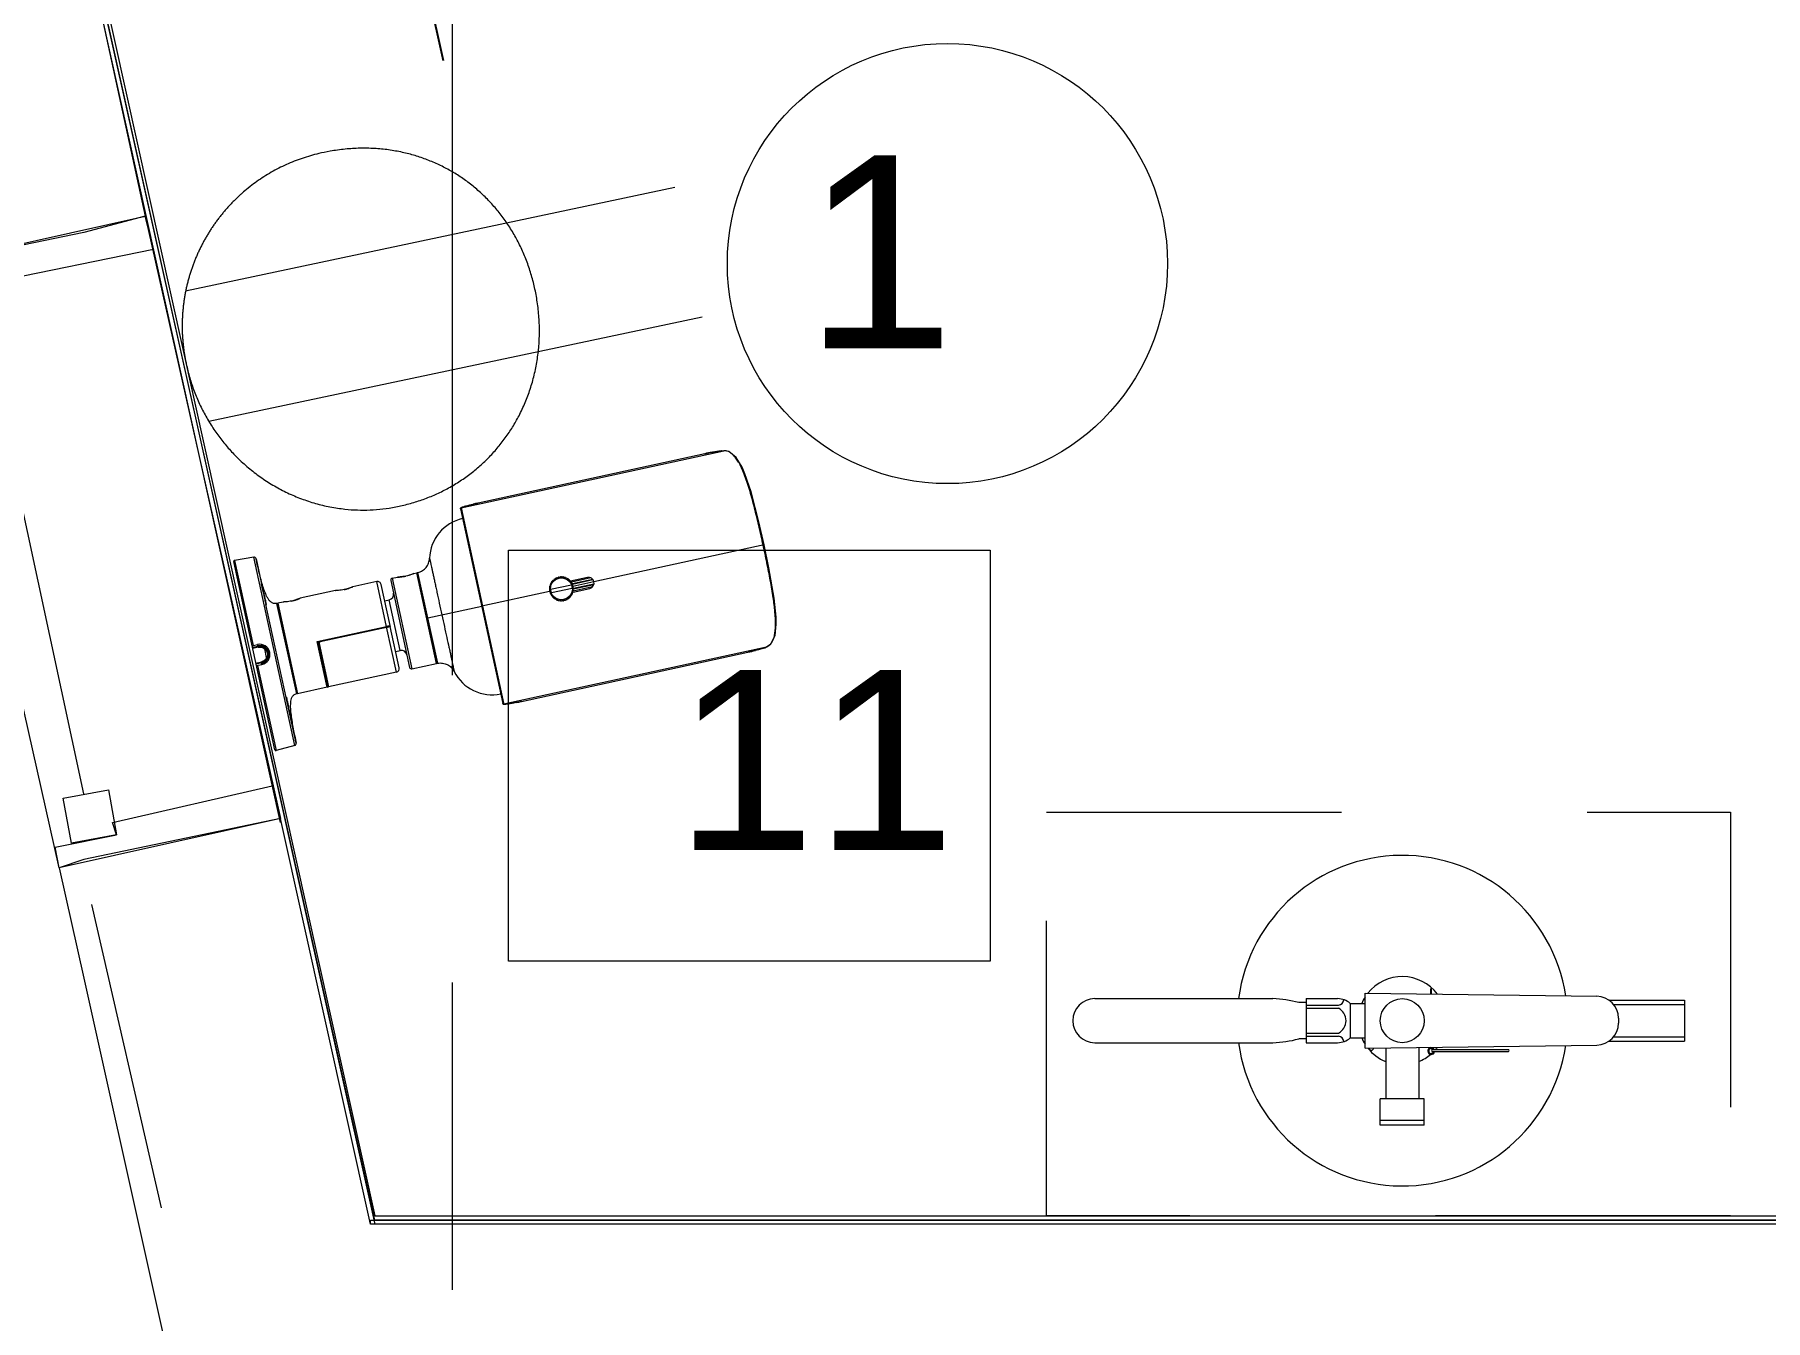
# Model space of a CAD drawing. Header units: inches. Extents: x 0.9 to 36.3, y 0.7 to 23.3.
# Drawn here: x 15.818 to 16.522, y 8.654 to 9.177 of the extents above; entities that cross this region are included whole.
import ezdxf

# ---------------------------------------------------------------- set-up
doc = ezdxf.new("R2010")
doc.units = ezdxf.units.IN
doc.linetypes.add('ACAD_ISO02W100', pattern=[15, 12, -3])
doc.layers.get('0').update_dxf_attribs({"color": 1})
doc.layers.add('Baseboard heater', color=7, linetype='Continuous', true_color=0x581317)
for name, color, linetype, lineweight in [('CCTV', 38, 'Continuous', 0), ('Fire Extinguisher', 12, 'Continuous', 15), ('Numbering CCTV', 38, 'Continuous', 0), ('Numbering receptecles', 170, 'Continuous', 15), ('Receptacles', 170, 'Continuous', 15)]:
    doc.layers.add(name, color=color, linetype=linetype, lineweight=lineweight)
doc.layers.add('PDF_Geometry', color=7, linetype='Continuous', lineweight=9, true_color=0x777777)
doc.styles.get("Standard").update_dxf_attribs({"font": 'arial.ttf'})

# ---------------------------------------------------------------- blocks, each defined once
blk = doc.blocks.new('Fire Extinguisher_top_dwgmodels.com')
at = {"color": 0}
for p, q in [((-111.65, 8), (-46.96, 8)), ((-34.94, 6.6), (-37.6, 6.6)), ((-34.87, 8), (-34.87, -8)), ((-34.87, 8), (-23.48, 8)), ((-13.51, -10), (-13.51, 10)), ((-13.51, 10), (70.6, 8.86)), ((10.31, 9.68), (10.31, 11.5)), ((10.66, 9.67), (10.66, 11.5)), ((74.98, 7.47), (102.49, 7.47)), ((102.49, 7.47), (102.49, -7.47)), ((-34.87, 4.55), (-23.19, 4.55)), ((-34.75, 5.68), (-23.19, 5.68)), ((-18.87, 6.28), (-18.87, -6.28)), ((-18.87, 6.28), (-13.51, 6.28)), ((76.72, 5.87), (102.49, 5.87)), ((78.49, 0.86), (78.49, -0.86)), ((-34.87, -4.55), (-23.19, -4.55)), ((-34.75, -5.68), (-23.19, -5.68)), ((-18.87, -6.28), (-13.51, -6.28)), ((76.72, -5.87), (102.49, -5.87)), ((-111.65, -8), (-46.96, -8)), ((-34.94, -6.6), (-37.6, -6.6)), ((-34.87, -8), (-23.48, -8)), ((-13.51, -10), (70.6, -8.86)), ((-6, -9.9), (-6, -28.4)), ((6, -9.73), (6, -28.4)), ((10.31, -9.69), (10.31, -9.68)), ((10.66, -9.93), (10.66, -9.67)), ((10.78, -10.15), (10.98, -9.86)), ((10.91, -10.42), (38.51, -10.42)), ((10.91, -11.22), (38.51, -11.22)), ((74.98, -7.47), (102.49, -7.47)), ((-8, -38), (-8, -28.4)), ((8, -28.4), (-8, -28.4)), ((8, -38), (8, -28.4)), ((-8, -36.1), (8, -36.1)), ((8, -38), (-8, -38))]:
    blk.add_line(p, q, dxfattribs=at)
blk.add_circle((0, 0), 8, dxfattribs=at)
for centre, radius, start, end in [((0, 0), 60, 8.63634, 172.33774), ((0, 0), 16, 37.06115, 141.38095), ((-111.65, 0), 8, 90, 270), ((-48.91, -37.02), 45.07, 75.45516, 87.51639), ((-23.63, 0.55), 7.45, 50.21268, 88.81165), ((-23.25, 7.65), 1.98, 271.9881, 358.95264), ((0, 0), 16, 147.62977, 156.90324), ((10.49, 11.46), 0.177, 14.08515, 165.91485), ((70.49, 0.86), 8, 0, 89.22105), ((-25.55, 0), 5.13, 297.45336, 62.54664), ((-23.63, -0.55), 7.45, 271.18835, 309.78732), ((-23.25, -7.65), 1.98, 1.04736, 88.0119), ((0, 0), 16, 203.09676, 212.37023), ((70.49, -0.86), 8, 270.77895, 0), ((0, 0), 60, 187.66226, 351.36366), ((-48.91, 37.02), 45.07, 272.48361, 284.54484), ((0, 0), 16, 218.61905, 247.97569), ((-11.23, -9.92), 0.819, 184.1848, 357.37311), ((0, 0), 16, 292.02431, 310.05582), ((10.49, -11.01), 1.25, 101.81013, 350.17322), ((10.49, -11.01), 0.907, 90, 346.38439), ((10.21, -9.68), 0.107, 282.29411, 2.93082), ((10.44, -9.88), 0.229, 277.22721, 346.97369), ((11.11, -10.82), 0.447, 116.56505, 243.43495), ((0, 0), 16, 312.00128, 315.45352), ((10.49, -11.01), 0.907, 40.29761, 70.77738), ((10.49, -11.01), 1.25, 27.96289, 66.6982), ((0, 0), 16, 319.34614, 322.93885), ((38.31, -10.82), 0.447, 296.56505, 63.43495)]:
    blk.add_arc(centre, radius, start, end, dxfattribs=at)

msp = doc.modelspace()

# ---------------------------------------------------------------- linework, layer by layer
at = {"layer": 'Baseboard heater', "linetype": 'ByBlock', "ltscale": 0.3}
msp.add_line((15.96667, 9.24379), (15.98384, 9.16637), dxfattribs=at)
at = {"layer": 'CCTV', "linetype": 'ByBlock'}
for p, q in [((15.99123, 8.98434), (16.09798, 9.00758)), ((16.0903, 9.00638), (15.99813, 8.98631)), ((16.0903, 9.00638), (16.0903, 9.00638)), ((16.0903, 9.00638), (16.0903, 9.00638)), ((16.0933, 9.00699), (16.09343, 9.00702)), ((16.09723, 9.00759), (16.09715, 9.00758)), ((16.09715, 9.00758), (16.09798, 9.00758)), ((16.09723, 9.00759), (16.09806, 9.00759)), ((16.09798, 9.00758), (16.09806, 9.00759)), ((15.99092, 8.98397), (16.00818, 8.90471)), ((15.99121, 8.98442), (16.00862, 8.90442)), ((15.99802, 8.98629), (15.99812, 8.98631)), ((15.99813, 8.98631), (15.99812, 8.98631)), ((15.99813, 8.98631), (15.99813, 8.98631)), ((16.11439, 8.96934), (16.04523, 8.95429)), ((15.91541, 8.88591), (15.89874, 8.96251)), ((15.90689, 8.96424), (15.89904, 8.96296)), ((15.89904, 8.96296), (15.90658, 8.92835)), ((15.92355, 8.88773), (15.90689, 8.96424)), ((15.90775, 8.96366), (15.9118, 8.94506)), ((15.96312, 8.95571), (15.9653, 8.95618)), ((15.96312, 8.95571), (15.97114, 8.91886)), ((15.9653, 8.95618), (15.96534, 8.95619)), ((15.96535, 8.95618), (15.9653, 8.95618)), ((15.96531, 8.95618), (15.9653, 8.95618)), ((15.96561, 8.9562), (15.96534, 8.95619)), ((15.96534, 8.95619), (15.96534, 8.95619)), ((15.96754, 8.95638), (15.96752, 8.95638)), ((15.96989, 8.9569), (15.96871, 8.9566)), ((15.96871, 8.9566), (15.96871, 8.9566)), ((15.97098, 8.95725), (15.96987, 8.95689)), ((15.97097, 8.95725), (15.97097, 8.95725)), ((15.9717, 8.95752), (15.97098, 8.95725)), ((15.97195, 8.95762), (15.9717, 8.95752)), ((15.9717, 8.95752), (15.9717, 8.95752)), ((15.97199, 8.95764), (15.97194, 8.95762)), ((15.97199, 8.95764), (15.97195, 8.95762)), ((15.97195, 8.95762), (15.97195, 8.95762)), ((15.97199, 8.95764), (15.97198, 8.95763)), ((15.97199, 8.95764), (15.97321, 8.9579)), ((15.98123, 8.92106), (15.97321, 8.9579)), ((15.97348, 8.95773), (15.98141, 8.92133)), ((15.9814, 8.92135), (15.97348, 8.95773)), ((15.98167, 8.92115), (15.97364, 8.958)), ((16.04254, 8.95602), (16.03573, 8.95453)), ((16.04393, 8.95582), (16.03602, 8.9541)), ((15.91011, 8.9528), (15.91, 8.95331)), ((15.91028, 8.95202), (15.91011, 8.9528)), ((15.91053, 8.95089), (15.91028, 8.95202)), ((15.91075, 8.9499), (15.91053, 8.95089)), ((15.91088, 8.94933), (15.91075, 8.9499)), ((15.91088, 8.94933), (15.91101, 8.94872)), ((15.9401, 8.95069), (15.92571, 8.94756)), ((15.9401, 8.95069), (15.94017, 8.9507)), ((15.94017, 8.9507), (15.94017, 8.9507)), ((15.94126, 8.95076), (15.94125, 8.95076)), ((15.94244, 8.95089), (15.94243, 8.95089)), ((15.94487, 8.95142), (15.94366, 8.95111)), ((15.94367, 8.95111), (15.94366, 8.95111)), ((15.946, 8.95179), (15.94486, 8.95142)), ((15.946, 8.95179), (15.94599, 8.95179)), ((15.94675, 8.95208), (15.946, 8.95179)), ((15.94701, 8.95219), (15.94675, 8.95208)), ((15.94698, 8.95217), (15.94701, 8.95219)), ((15.94708, 8.95221), (15.94701, 8.95219)), ((15.94701, 8.95219), (15.94701, 8.95219)), ((15.94705, 8.9522), (15.94706, 8.95221)), ((15.95685, 8.95434), (15.94708, 8.95221)), ((15.96086, 8.93592), (15.95685, 8.95434)), ((15.96229, 8.93646), (15.95865, 8.95319)), ((15.96254, 8.95481), (15.97024, 8.91944)), ((16.02718, 8.95036), (15.99955, 8.94434)), ((16.02756, 8.95121), (16.03606, 8.95306)), ((16.02788, 8.94974), (16.02756, 8.95121)), ((16.03638, 8.95159), (16.02788, 8.94974)), ((16.03606, 8.95306), (16.03638, 8.95159)), ((16.04474, 8.95524), (16.03643, 8.95343)), ((16.03645, 8.95336), (16.04478, 8.95517)), ((16.04523, 8.95429), (16.03658, 8.9524)), ((16.0367, 8.95011), (16.0435, 8.9516)), ((16.03677, 8.95063), (16.04468, 8.95235)), ((16.04519, 8.95329), (16.03686, 8.95148)), ((16.03687, 8.95141), (16.04518, 8.95322)), ((15.92409, 8.88861), (15.9118, 8.94506)), ((15.91613, 8.94548), (15.92415, 8.90863)), ((15.91677, 8.9439), (15.91638, 8.94532)), ((15.92431, 8.90888), (15.91638, 8.94532)), ((15.92438, 8.90892), (15.91646, 8.94532)), ((15.91873, 8.94604), (15.91663, 8.94559)), ((15.91663, 8.94559), (15.92465, 8.90874)), ((15.91873, 8.94604), (15.91881, 8.94605)), ((15.91881, 8.94605), (15.91881, 8.94605)), ((15.91989, 8.94611), (15.91989, 8.94611)), ((15.92107, 8.94624), (15.92107, 8.94624)), ((15.9235, 8.94677), (15.92229, 8.94646)), ((15.9223, 8.94646), (15.92229, 8.94646)), ((15.92463, 8.94714), (15.92349, 8.94677)), ((15.92463, 8.94714), (15.92462, 8.94714)), ((15.92538, 8.94743), (15.92463, 8.94714)), ((15.92564, 8.94754), (15.92538, 8.94743)), ((15.92562, 8.94752), (15.92564, 8.94753)), ((15.92571, 8.94756), (15.92564, 8.94754)), ((15.92564, 8.94754), (15.92564, 8.94754)), ((15.92568, 8.94755), (15.92569, 8.94755)), ((15.96009, 8.94656), (15.96193, 8.94696)), ((15.96642, 8.92633), (15.96193, 8.94696)), ((15.97766, 8.93958), (15.99955, 8.94434)), ((15.93259, 8.93), (15.96081, 8.93614)), ((15.93286, 8.92983), (15.96212, 8.93619)), ((15.93375, 8.93002), (15.96212, 8.93619)), ((15.95892, 8.93526), (15.9338, 8.92979)), ((15.96091, 8.9357), (15.95892, 8.93526)), ((15.96487, 8.9175), (15.96086, 8.93592)), ((15.96603, 8.91929), (15.96238, 8.93602)), ((15.90619, 8.92826), (15.9084, 8.92874)), ((15.90856, 8.92801), (15.90635, 8.92753)), ((15.90865, 8.92767), (15.90642, 8.92719)), ((15.93665, 8.91136), (15.93259, 8.93)), ((15.93682, 8.91163), (15.93286, 8.92983)), ((15.93297, 8.92985), (15.93648, 8.91375)), ((15.93317, 8.92912), (15.93697, 8.91166)), ((15.93339, 8.92916), (15.93724, 8.91148)), ((15.93375, 8.93002), (15.9338, 8.92979)), ((16.11537, 8.92774), (16.00861, 8.9045)), ((16.1146, 8.9274), (16.11468, 8.92743)), ((16.11537, 8.92774), (16.11461, 8.9274)), ((16.11468, 8.92743), (16.11544, 8.92777)), ((16.11544, 8.92777), (16.11537, 8.92774)), ((15.90772, 8.92123), (15.90995, 8.92172)), ((15.90779, 8.92089), (15.91001, 8.92138)), ((15.90795, 8.92016), (15.91017, 8.92064)), ((15.90834, 8.92024), (15.91588, 8.88563)), ((15.91206, 8.92345), (15.9113, 8.92697)), ((15.96458, 8.92593), (15.96642, 8.92633)), ((15.96642, 8.92633), (15.96642, 8.92633)), ((15.97114, 8.91886), (15.98123, 8.92106)), ((16.0157, 8.90558), (16.10787, 8.92565)), ((16.10787, 8.92565), (16.10787, 8.92565)), ((16.10787, 8.92565), (16.10787, 8.92565)), ((16.11099, 8.92636), (16.11086, 8.92633)), ((15.93651, 8.91379), (15.93648, 8.91375)), ((15.96487, 8.9175), (15.93724, 8.91148)), ((15.92408, 8.91033), (15.92431, 8.90888)), ((15.93665, 8.91136), (15.92465, 8.90874)), ((15.9204, 8.90572), (15.92041, 8.90568)), ((15.92077, 8.90391), (15.92077, 8.90389)), ((15.92119, 8.90193), (15.9212, 8.90188)), ((15.92155, 8.90027), (15.92132, 8.90132)), ((15.92171, 8.89953), (15.92155, 8.90027)), ((15.92157, 8.90016), (15.92158, 8.90014)), ((15.92182, 8.89903), (15.92171, 8.89953)), ((15.92189, 8.89872), (15.92182, 8.89903)), ((15.92183, 8.89897), (15.92183, 8.89896)), ((16.0157, 8.90558), (16.01558, 8.90556)), ((16.0157, 8.90558), (16.0157, 8.90558)), ((16.0157, 8.90558), (16.0157, 8.90558)), ((15.92355, 8.88773), (15.91588, 8.88563))]:
    msp.add_line(p, q, dxfattribs=at)
for points in [[(16.11439, 8.96934), (16.1123, 8.97863), (16.10913, 8.99082), (16.10662, 8.99824), (16.10548, 9.00086), (16.10311, 9.0048), (16.10013, 9.00721), (16.09806, 9.00759)], [(16.11544, 8.92777), (16.11715, 8.92897), (16.11887, 8.9324), (16.11939, 8.93697), (16.11934, 8.93982), (16.11854, 8.94762), (16.11635, 8.96001), (16.11439, 8.96934)], [(15.96871, 8.9566), (15.96753, 8.95638), (15.96639, 8.95625), (15.96561, 8.9562)], [(15.91, 8.95331), (15.90994, 8.9536), (15.90993, 8.95366), (15.90992, 8.9537), (15.90992, 8.95372)], [(15.91191, 8.94509), (15.9119, 8.9451), (15.91188, 8.94516), (15.91185, 8.94526), (15.91181, 8.9454), (15.91175, 8.9456), (15.91169, 8.94584), (15.91161, 8.94614), (15.91152, 8.94651), (15.91142, 8.94695), (15.9113, 8.94747), (15.91116, 8.94808), (15.91101, 8.94872)], [(15.94366, 8.95111), (15.94245, 8.95089), (15.94127, 8.95076), (15.94046, 8.95071), (15.94017, 8.9507)], [(15.92229, 8.94646), (15.92108, 8.94624), (15.9199, 8.94611), (15.91909, 8.94606), (15.91881, 8.94605)], [(15.92132, 8.90132), (15.92113, 8.90222), (15.92102, 8.90273), (15.9209, 8.90328), (15.92078, 8.90388), (15.92064, 8.90453), (15.92052, 8.90512), (15.92042, 8.90562), (15.92034, 8.90603), (15.92028, 8.90637), (15.92023, 8.90665), (15.92019, 8.90686), (15.92017, 8.90703), (15.92015, 8.90715), (15.92015, 8.90722)]]:
    msp.add_lwpolyline(points, dxfattribs=at)
msp.add_circle((16.03197, 8.9514), 0.00445, dxfattribs=at)
for centre, radius, start, end in [((16.11759, 8.8811), 0.12821, 100.92009, 102.28909), ((16.09725, 9.00494), 0.00264, 90.40043, 91.40008), ((16.09802, 9.00212), 0.00546, 89.5951, 90.35675), ((16.09802, 9.0023), 0.00528, 85.15301, 89.61242), ((15.99129, 8.98405), 0.000376, 142.41278, 192.2766), ((15.99131, 8.98397), 0.000377, 102.24215, 192.24213), ((16.00235, 8.95137), 0.03497, 105.81776, 106.05339), ((16.02573, 8.85941), 0.12987, 102.3193, 103.17421), ((15.99543, 8.96324), 0.01711, 102.28141, 178.06519), ((15.8991, 8.96259), 0.000377, 99.28141, 192.28141), ((15.90701, 8.9635), 0.000754, 12.54257, 99.27242), ((15.96328, 8.95497), 0.000754, 102.28141, 192.28141), ((15.96467, 8.97597), 0.0198, 271.83527, 272.57772), ((15.96473, 8.97511), 0.01894, 272.52183, 278.47362), ((15.96482, 8.97449), 0.01831, 278.56471, 282.27493), ((15.96396, 8.9768), 0.02078, 292.01788, 292.71086), ((15.97326, 8.95768), 0.000226, 12.28141, 102.28141), ((15.9737, 8.95778), 0.000226, 104.44429, 192.26977), ((16.02912, 8.95501), 0.000302, 58.57457, 197.98824), ((16.03197, 8.9514), 0.00471, 123.7228, 124.84002), ((16.02965, 8.95537), 0.000302, 50.57457, 189.98824), ((16.03197, 8.9514), 0.00471, 115.7228, 116.84002), ((16.03023, 8.95566), 0.000302, 42.57457, 181.98824), ((16.03197, 8.9514), 0.00471, 107.7228, 108.84002), ((16.03083, 8.95586), 0.000302, 34.57457, 173.98824), ((16.03197, 8.9514), 0.00471, 99.7228, 100.84002), ((16.03147, 8.95597), 0.000302, 26.57457, 165.98824), ((16.03197, 8.9514), 0.00471, 91.7228, 92.84002), ((16.03211, 8.956), 0.000302, 18.57457, 157.98824), ((16.03197, 8.9514), 0.00471, 83.7228, 84.84002), ((16.03275, 8.95593), 0.000302, 10.57457, 149.98824), ((16.03197, 8.9514), 0.00471, 75.7228, 76.84002), ((16.03337, 8.95578), 0.000302, 2.57457, 141.98824), ((16.03197, 8.9514), 0.00471, 67.7228, 68.84002), ((16.03397, 8.95554), 0.000302, 354.57457, 133.98824), ((16.03197, 8.9514), 0.00471, 59.7228, 60.84002), ((16.03452, 8.95523), 0.000302, 346.57457, 125.98824), ((16.04302, 8.95381), 0.00226, 282.28141, 102.28141), ((15.90955, 8.95367), 0.000373, 9.44577, 12.64233), ((15.95717, 8.95287), 0.00151, 12.2765, 102.28168), ((15.96145, 8.94917), 0.00226, 282.28141, 12.27984), ((16.02738, 8.9517), 0.000302, 106.57457, 245.98824), ((16.02738, 8.95106), 0.000302, 114.57457, 253.98824), ((16.02747, 8.95233), 0.000302, 98.57457, 237.98824), ((16.02747, 8.95042), 0.000302, 122.57457, 261.98824), ((16.03197, 8.9514), 0.00471, 179.7228, 180.84002), ((16.03197, 8.9514), 0.00471, 171.7228, 172.84002), ((16.03197, 8.9514), 0.00471, 187.7228, 188.84002), ((16.02764, 8.95295), 0.000302, 90.57457, 229.98824), ((16.02765, 8.94981), 0.000302, 130.57457, 269.98824), ((16.03197, 8.9514), 0.00471, 163.7228, 164.84002), ((16.03197, 8.9514), 0.00471, 195.7228, 196.84002), ((16.0279, 8.95354), 0.000302, 82.57457, 221.98824), ((16.02792, 8.94922), 0.000302, 138.57457, 277.98824), ((16.03197, 8.9514), 0.00471, 155.7228, 156.84002), ((16.03197, 8.9514), 0.00471, 203.7228, 204.84002), ((16.02823, 8.95409), 0.000302, 74.57457, 213.98824), ((16.03197, 8.9514), 0.00471, 147.7228, 148.84002), ((16.03197, 8.9514), 0.00471, 211.7228, 212.84002), ((16.02826, 8.94868), 0.000302, 146.57457, 285.98824), ((16.03197, 8.9514), 0.00471, 139.7228, 140.84002), ((16.02865, 8.95458), 0.000302, 66.57457, 205.98824), ((16.03197, 8.9514), 0.00471, 219.7228, 220.84002), ((16.02868, 8.94819), 0.000302, 154.57457, 293.98824), ((16.03197, 8.9514), 0.00471, 131.7228, 132.84002), ((16.03197, 8.9514), 0.00471, 51.7228, 52.84002), ((16.03503, 8.95483), 0.000302, 338.57457, 117.98824), ((16.03197, 8.9514), 0.00471, 43.7228, 44.84002), ((16.03548, 8.95437), 0.000302, 330.57457, 109.98824), ((16.03551, 8.94846), 0.000302, 250.57457, 29.98824), ((16.03197, 8.9514), 0.00471, 35.7228, 36.84002), ((16.03197, 8.9514), 0.00471, 323.7228, 324.84002), ((16.03586, 8.95386), 0.000302, 322.57457, 101.98824), ((16.03588, 8.94898), 0.000302, 258.57457, 37.98824), ((16.03197, 8.9514), 0.00471, 27.7228, 28.84002), ((16.03197, 8.9514), 0.00471, 331.7228, 332.84002), ((16.03616, 8.95329), 0.000302, 314.57457, 93.98824), ((16.03618, 8.94955), 0.000302, 266.57457, 45.98824), ((16.03197, 8.9514), 0.00471, 19.7228, 20.84002), ((16.03197, 8.9514), 0.00471, 339.7228, 340.84002), ((16.03639, 8.95269), 0.000302, 306.57457, 85.98824), ((16.0364, 8.95015), 0.000302, 274.57457, 53.98824), ((16.03197, 8.9514), 0.00471, 11.7228, 12.84002), ((16.03652, 8.95206), 0.000302, 298.57457, 77.98824), ((16.03197, 8.9514), 0.00471, 347.7228, 348.84002), ((16.03653, 8.95078), 0.000302, 282.57457, 61.98824), ((16.03197, 8.9514), 0.00471, 3.7228, 4.84002), ((16.03657, 8.95142), 0.000302, 290.57457, 69.98824), ((16.03197, 8.9514), 0.00471, 355.7228, 356.84002), ((15.91159, 8.94489), 0.000377, 13.74048, 55.24944), ((15.91616, 8.94526), 0.000226, 15.61559, 98.86586), ((15.91668, 8.94536), 0.000226, 102.28139, 192.28139), ((15.9188, 8.94299), 0.00306, 90.67356, 90.89589), ((16.03197, 8.9514), 0.00471, 227.7228, 228.84002), ((16.02916, 8.94776), 0.000302, 162.57457, 301.98824), ((16.03197, 8.9514), 0.00471, 235.7228, 236.84002), ((16.02969, 8.94741), 0.000302, 170.57457, 309.98824), ((16.03197, 8.9514), 0.00471, 243.7228, 244.84002), ((16.03027, 8.94713), 0.000302, 178.57457, 317.98824), ((16.03197, 8.9514), 0.00471, 251.7228, 252.84002), ((16.03088, 8.94693), 0.000302, 186.57457, 325.98824), ((16.03197, 8.9514), 0.00471, 259.7228, 260.84002), ((16.03151, 8.94682), 0.000302, 194.57457, 333.98824), ((16.03197, 8.9514), 0.00471, 267.7228, 268.84002), ((16.03215, 8.9468), 0.000302, 202.57457, 341.98824), ((16.03197, 8.9514), 0.00471, 275.7228, 276.84002), ((16.03279, 8.94687), 0.000302, 210.57457, 349.98824), ((16.03197, 8.9514), 0.00471, 283.7228, 284.84002), ((16.03341, 8.94703), 0.000302, 218.57457, 357.98824), ((16.03197, 8.9514), 0.00471, 291.7228, 292.84002), ((16.03401, 8.94728), 0.000302, 226.57457, 5.98824), ((16.03197, 8.9514), 0.00471, 299.7228, 300.84002), ((16.03456, 8.9476), 0.000302, 234.57457, 13.98824), ((16.03197, 8.9514), 0.00471, 307.7228, 308.84002), ((16.03506, 8.948), 0.000302, 242.57457, 21.98824), ((16.03197, 8.9514), 0.00471, 315.7228, 316.84002), ((15.96207, 8.93641), 0.000226, 282.28163, 12.28151), ((15.96216, 8.93597), 0.000226, 12.28141, 102.28175), ((15.90928, 8.92469), 0.00415, 282.28141, 102.28141), ((15.90927, 8.92466), 0.00376, 100.78531, 102.26999), ((15.90928, 8.92469), 0.00339, 282.28141, 102.2814), ((15.93391, 8.92928), 0.000754, 102.28126, 192.28141), ((16.1136, 8.92983), 0.00264, 293.17428, 294.16277), ((16.11311, 8.93276), 0.0055, 294.19945, 294.97745), ((16.11316, 8.93265), 0.00538, 294.97433, 296.67697), ((15.90926, 8.92471), 0.00376, 282.28929, 283.77189), ((15.96691, 8.92412), 0.00226, 12.28303, 102.28144), ((15.98118, 8.92128), 0.000226, 282.28141, 12.28141), ((15.98163, 8.92137), 0.000226, 192.29526, 280.11075), ((16.08202, 9.04484), 0.12197, 282.23761, 283.6777), ((15.93679, 8.91354), 0.000377, 147.28143, 192.28141), ((15.96455, 8.91897), 0.00151, 282.28133, 12.27703), ((15.97098, 8.9196), 0.000754, 192.28141, 282.28141), ((16.00366, 8.92544), 0.01711, 206.49763, 282.28141), ((15.91978, 8.90728), 0.000377, 329.31337, 10.82234), ((15.92979, 8.9084), 0.00971, 188.45639, 188.71634), ((15.92409, 8.90885), 0.000226, 285.69699, 8.94697), ((15.9246, 8.90897), 0.000226, 192.28139, 282.28139), ((15.9366, 8.91158), 0.000226, 282.234, 12.29827), ((15.93719, 8.91171), 0.000226, 192.29878, 282.23359), ((16.27598, 8.97835), 0.36292, 191.83879, 192.1551), ((16.70462, 9.0703), 0.80132, 192.13251, 192.25846), ((16.37781, 8.99917), 0.46685, 192.24708, 192.39357), ((16.00853, 8.90487), 0.000377, 192.32064, 282.32067), ((16.00854, 8.90479), 0.000376, 192.28614, 240.32901), ((16.0087, 8.90526), 0.00089, 262.23748, 263.55911), ((15.98749, 9.03517), 0.13262, 281.41535, 282.23185), ((15.92157, 8.89844), 0.000373, 11.92048, 15.11442), ((15.91578, 8.88599), 0.000377, 192.28141, 285.28141), ((15.92335, 8.88845), 0.000754, 285.2904, 12.02032)]:
    msp.add_arc(centre, radius, start, end, dxfattribs=at)
for points, knots in [([(16.0903, 9.00638), (16.09105, 9.00654), (16.09247, 9.00684), (16.09443, 9.00721), (16.09583, 9.00744), (16.0967, 9.00755), (16.09704, 9.00758), (16.09718, 9.00758)], [0, 0, 0, 0, 0.329676, 0.624769, 0.854843, 0.938729, 1, 1, 1, 1]), ([(16.09343, 9.00702), (16.09364, 9.00706), (16.09441, 9.0072), (16.09518, 9.00734), (16.09574, 9.00742)], [0, 0, 0, 0, 0.279998, 1, 1, 1, 1]), ([(16.09574, 9.00742), (16.09582, 9.00743), (16.0961, 9.00747), (16.09638, 9.00751), (16.09658, 9.00753)], [0, 0, 0, 0, 0.280719, 1, 1, 1, 1]), ([(16.09658, 9.00753), (16.09664, 9.00754), (16.09683, 9.00756), (16.09702, 9.00758), (16.09715, 9.00758)], [0, 0, 0, 0, 0.305351, 1, 1, 1, 1]), ([(16.11402, 8.96926), (16.11351, 8.97162), (16.11247, 8.97631), (16.11108, 8.98215), (16.10989, 8.98676), (16.10896, 8.99015), (16.10797, 8.99342), (16.10693, 8.9965), (16.10585, 8.9993), (16.10489, 9.0014), (16.1041, 9.00286), (16.10339, 9.00403), (16.10266, 9.00504), (16.1019, 9.00585), (16.10124, 9.00646), (16.10042, 9.00702), (16.09943, 9.00742), (16.09878, 9.00754), (16.09847, 9.00756)], [0, 0, 0, 0, 0.16895, 0.337337, 0.42085, 0.503288, 0.583665, 0.660468, 0.731538, 0.794467, 0.822316, 0.847639, 0.890831, 0.909132, 0.925542, 0.953902, 0.978104, 1, 1, 1, 1]), ([(15.99092, 8.98397), (15.99091, 8.98404), (15.99091, 8.98417), (15.99098, 8.98428), (15.99101, 8.98432)], [0, 0, 0, 0, 0.567595, 1, 1, 1, 1]), ([(15.99101, 8.98432), (15.99103, 8.98434), (15.99108, 8.9844), (15.99115, 8.98444), (15.9912, 8.98447)], [0, 0, 0, 0, 0.310706, 1, 1, 1, 1]), ([(15.9912, 8.98447), (15.99122, 8.98448), (15.9913, 8.98452), (15.99138, 8.98456), (15.99144, 8.98458)], [0, 0, 0, 0, 0.229035, 1, 1, 1, 1]), ([(15.99121, 8.98442), (15.99121, 8.98443), (15.99124, 8.98447), (15.99131, 8.98451), (15.99142, 8.98457), (15.99167, 8.98466), (15.99209, 8.98481), (15.99246, 8.98492), (15.99268, 8.98498)], [0, 0, 0, 0, 0.025196, 0.076231, 0.157082, 0.2682, 0.578703, 1, 1, 1, 1]), ([(15.99144, 8.98458), (15.99158, 8.98464), (15.99191, 8.98475), (15.99275, 8.98501), (15.99411, 8.98537), (15.99601, 8.98584), (15.9974, 8.98615), (15.99813, 8.98631)], [0, 0, 0, 0, 0.064688, 0.150909, 0.38261, 0.675091, 1, 1, 1, 1]), ([(15.99282, 8.98502), (15.99331, 8.98516), (15.99441, 8.98545), (15.99552, 8.98572), (15.99613, 8.98586)], [0, 0, 0, 0, 0.45263, 1, 1, 1, 1]), ([(15.91613, 8.94548), (15.91591, 8.94544), (15.9155, 8.94541), (15.9149, 8.94548), (15.91438, 8.94567), (15.91376, 8.94604), (15.91311, 8.94669), (15.91248, 8.94765), (15.91192, 8.94873), (15.91126, 8.95032), (15.91054, 8.95246), (15.90978, 8.95513), (15.90907, 8.95791), (15.9084, 8.96075), (15.90797, 8.96266), (15.90776, 8.96363)], [0, 0, 0, 0, 0.031047, 0.058469, 0.083921, 0.108718, 0.159185, 0.212975, 0.27011, 0.330095, 0.456287, 0.587981, 0.723285, 0.860877, 1, 1, 1, 1]), ([(15.97364, 8.958), (15.97429, 8.95817), (15.97553, 8.95871), (15.97704, 8.96006), (15.97804, 8.96183), (15.97831, 8.96316), (15.97833, 8.96382)], [0, 0, 0, 0, 0.25011, 0.499979, 0.749911, 1, 1, 1, 1]), ([(15.97833, 8.96382), (15.97833, 8.96382), (15.97833, 8.9638), (15.97834, 8.96379), (15.97834, 8.96375), (15.97835, 8.96371), (15.97837, 8.96365), (15.97839, 8.96354), (15.97843, 8.96338), (15.97848, 8.96314), (15.97854, 8.96286), (15.97862, 8.96252), (15.97871, 8.96214), (15.9788, 8.96171), (15.97895, 8.96105), (15.97917, 8.9601), (15.97945, 8.95882), (15.97977, 8.95735), (15.98013, 8.95572), (15.98051, 8.95393), (15.98092, 8.95201), (15.98152, 8.94921), (15.98233, 8.94546), (15.98299, 8.9424), (15.98334, 8.94081)], [0, 0, 0, 0, 0.000301, 0.001197, 0.002683, 0.004751, 0.007393, 0.010602, 0.018692, 0.028967, 0.041382, 0.055898, 0.072473, 0.091076, 0.111707, 0.159142, 0.214994, 0.279001, 0.350326, 0.42805, 0.511613, 0.600683, 0.793467, 1, 1, 1, 1]), ([(16.11558, 8.92784), (16.11586, 8.92798), (16.11641, 8.92833), (16.11753, 8.92939), (16.11834, 8.93107), (16.11883, 8.93323), (16.11906, 8.93546), (16.11909, 8.93811), (16.11894, 8.94112), (16.11867, 8.9438), (16.11838, 8.94605), (16.11806, 8.94838), (16.11759, 8.95133), (16.11696, 8.9549), (16.11628, 8.95849), (16.11531, 8.96328), (16.11455, 8.96687), (16.11402, 8.96926)], [0, 0, 0, 0, 0.021763, 0.045513, 0.106268, 0.148141, 0.200098, 0.262267, 0.333115, 0.410206, 0.45033, 0.491185, 0.574399, 0.658801, 0.743802, 0.829099, 1, 1, 1, 1]), ([(15.97175, 8.95754), (15.97158, 8.95747), (15.9706, 8.95709), (15.96958, 8.95679), (15.96871, 8.9566)], [0, 0, 0, 0, 0.16346, 1, 1, 1, 1]), ([(15.90993, 8.95369), (15.90993, 8.9537), (15.90993, 8.95371), (15.90991, 8.95377), (15.90991, 8.95375)], [0, 0, 0, 0, 0.510054, 1, 1, 1, 1]), ([(15.90991, 8.95375), (15.90991, 8.95375), (15.90991, 8.95374), (15.90991, 8.95373), (15.90992, 8.9537), (15.90993, 8.95366), (15.90994, 8.95362), (15.90996, 8.95353), (15.90998, 8.9534), (15.91002, 8.95321), (15.91007, 8.95299), (15.91013, 8.95273), (15.91022, 8.95233), (15.91034, 8.95175), (15.91051, 8.951), (15.91069, 8.95018), (15.91081, 8.94961), (15.91088, 8.94933)], [0, 0, 0, 0, 0.001083, 0.004677, 0.010748, 0.019252, 0.030141, 0.043367, 0.076642, 0.118695, 0.16913, 0.227539, 0.293447, 0.445094, 0.617931, 0.805158, 1, 1, 1, 1]), ([(15.91102, 8.94931), (15.91078, 8.95026), (15.91046, 8.95153), (15.9101, 8.95299), (15.90998, 8.95351), (15.90993, 8.95369)], [0, 0, 0, 0, 0.648972, 0.876968, 1, 1, 1, 1]), ([(15.91089, 8.94928), (15.91095, 8.94899), (15.91107, 8.94844), (15.91126, 8.94764), (15.91143, 8.9469), (15.91156, 8.94634), (15.91166, 8.94595), (15.91173, 8.9457), (15.91178, 8.94548), (15.91183, 8.94531), (15.91187, 8.94517), (15.91191, 8.94506), (15.91193, 8.94501), (15.91195, 8.94497), (15.91196, 8.94498)], [0, 0, 0, 0, 0.195644, 0.383042, 0.555658, 0.706858, 0.772491, 0.830705, 0.880953, 0.922708, 0.955634, 0.979694, 0.994666, 1, 1, 1, 1]), ([(15.91197, 8.94508), (15.91196, 8.94515), (15.91194, 8.94533), (15.91185, 8.94584), (15.91166, 8.9467), (15.91137, 8.94792), (15.91114, 8.94883), (15.91102, 8.94931)], [0, 0, 0, 0, 0.050246, 0.1273, 0.355274, 0.657213, 1, 1, 1, 1]), ([(15.94012, 8.9507), (15.94012, 8.9507), (15.94011, 8.9507), (15.9401, 8.9507), (15.9401, 8.95069)], [0, 0, 0, 0, 0.3695, 1, 1, 1, 1]), ([(15.94366, 8.95111), (15.94324, 8.95102), (15.94245, 8.95087), (15.94139, 8.95075), (15.94063, 8.95071), (15.94024, 8.9507), (15.94012, 8.9507)], [0, 0, 0, 0, 0.362731, 0.675684, 0.898012, 1, 1, 1, 1]), ([(15.94366, 8.95111), (15.94387, 8.95115), (15.94428, 8.95125), (15.94488, 8.95141), (15.94543, 8.95158), (15.94603, 8.95179), (15.94656, 8.95199), (15.94693, 8.95215), (15.94705, 8.9522)], [0, 0, 0, 0, 0.180756, 0.355289, 0.518546, 0.66425, 0.888408, 1, 1, 1, 1]), ([(15.94706, 8.95221), (15.94707, 8.95221), (15.94707, 8.95221), (15.94708, 8.95221), (15.94708, 8.95221)], [0, 0, 0, 0, 0.399911, 1, 1, 1, 1]), ([(15.91196, 8.94498), (15.91197, 8.94497), (15.91197, 8.94501), (15.91197, 8.94503), (15.91197, 8.94506), (15.91197, 8.94508)], [0, 0, 0, 0, 0.234882, 0.561752, 1, 1, 1, 1]), ([(15.91875, 8.94604), (15.91875, 8.94604), (15.91874, 8.94604), (15.91874, 8.94604), (15.91873, 8.94604)], [0, 0, 0, 0, 0.369358, 1, 1, 1, 1]), ([(15.9223, 8.94646), (15.92188, 8.94637), (15.9211, 8.94623), (15.92005, 8.94611), (15.91929, 8.94606), (15.9189, 8.94605), (15.91877, 8.94604)], [0, 0, 0, 0, 0.356849, 0.666708, 0.89065, 1, 1, 1, 1]), ([(15.9223, 8.94646), (15.92251, 8.9465), (15.92292, 8.9466), (15.92352, 8.94677), (15.92407, 8.94694), (15.92467, 8.94714), (15.9252, 8.94735), (15.92556, 8.9475), (15.92568, 8.94755)], [0, 0, 0, 0, 0.181707, 0.357092, 0.520994, 0.66706, 0.89078, 1, 1, 1, 1]), ([(15.92569, 8.94755), (15.92569, 8.94756), (15.9257, 8.94756), (15.9257, 8.94756), (15.92571, 8.94756)], [0, 0, 0, 0, 0.399191, 1, 1, 1, 1]), ([(15.96081, 8.93614), (15.96091, 8.93617), (15.9611, 8.93621), (15.96137, 8.93627), (15.96162, 8.93632), (15.96181, 8.93636), (15.96195, 8.93639), (15.96204, 8.93641), (15.96211, 8.93643), (15.96217, 8.93644), (15.96222, 8.93645), (15.96224, 8.93645), (15.96226, 8.93646), (15.96227, 8.93646), (15.96228, 8.93646), (15.96229, 8.93646), (15.96229, 8.93646), (15.96229, 8.93646)], [0, 0, 0, 0, 0.195031, 0.382715, 0.555562, 0.707111, 0.773007, 0.831468, 0.88192, 0.923867, 0.956937, 0.970029, 0.980777, 0.989163, 0.995173, 0.998789, 1, 1, 1, 1]), ([(15.96238, 8.93602), (15.96239, 8.93602), (15.96238, 8.93602), (15.96238, 8.93602), (15.96237, 8.93602), (15.96236, 8.93601), (15.96234, 8.93601), (15.96231, 8.936), (15.96227, 8.93599), (15.96221, 8.93598), (15.96213, 8.93596), (15.96205, 8.93595), (15.96191, 8.93592), (15.96172, 8.93587), (15.96147, 8.93582), (15.9612, 8.93576), (15.96101, 8.93572), (15.96091, 8.9357)], [0, 0, 0, 0, 0.001211, 0.004824, 0.010829, 0.019214, 0.029964, 0.043058, 0.076115, 0.118071, 0.168524, 0.226977, 0.292884, 0.444426, 0.617298, 0.804923, 1, 1, 1, 1]), ([(15.98334, 8.94081), (15.98368, 8.93923), (15.98435, 8.93617), (15.98531, 8.93178), (15.98607, 8.92839), (15.98661, 8.92592), (15.98697, 8.92429), (15.98729, 8.92282), (15.98756, 8.92154), (15.98779, 8.92044), (15.98798, 8.91954), (15.98811, 8.9189), (15.9882, 8.91849), (15.98825, 8.91825), (15.98829, 8.91807), (15.98832, 8.91793), (15.98834, 8.91785), (15.98834, 8.91781), (15.98835, 8.9178)], [0, 0, 0, 0, 0.206533, 0.399317, 0.57195, 0.649674, 0.720999, 0.785006, 0.840858, 0.888293, 0.927527, 0.958618, 0.971033, 0.981308, 0.989398, 0.995249, 0.998803, 1, 1, 1, 1]), ([(15.90847, 8.92834), (15.90846, 8.92838), (15.90844, 8.92846), (15.90843, 8.92855), (15.90841, 8.92862), (15.90841, 8.92867), (15.9084, 8.92871), (15.9084, 8.92873), (15.9084, 8.92874), (15.9084, 8.92874)], [0, 0, 0, 0, 0.35643, 0.535493, 0.69769, 0.830118, 0.925702, 0.980783, 1, 1, 1, 1]), ([(15.90856, 8.92801), (15.90856, 8.92801), (15.90855, 8.92802), (15.90855, 8.92803), (15.90854, 8.92806), (15.90853, 8.9281), (15.90851, 8.92815), (15.90849, 8.92823), (15.90848, 8.92829), (15.90847, 8.92834)], [0, 0, 0, 0, 0.019071, 0.071637, 0.161856, 0.287608, 0.444159, 0.622044, 1, 1, 1, 1]), ([(15.90865, 8.92767), (15.90864, 8.92772), (15.90863, 8.92778), (15.90861, 8.92786), (15.9086, 8.92791), (15.90859, 8.92795), (15.90858, 8.92798), (15.90857, 8.92799), (15.90856, 8.92801), (15.90856, 8.92801)], [0, 0, 0, 0, 0.408529, 0.574776, 0.709499, 0.821333, 0.913324, 0.975308, 1, 1, 1, 1]), ([(15.90857, 8.92835), (15.90911, 8.92846), (15.91026, 8.92843), (15.91128, 8.9279), (15.91171, 8.92754)], [0, 0, 0, 0, 0.500625, 1, 1, 1, 1]), ([(15.90865, 8.92767), (15.90911, 8.92777), (15.91009, 8.92775), (15.91095, 8.92729), (15.9113, 8.92697)], [0, 0, 0, 0, 0.499226, 1, 1, 1, 1]), ([(15.9113, 8.92697), (15.91135, 8.92703), (15.91143, 8.92712), (15.9115, 8.92721), (15.91153, 8.92723)], [0, 0, 0, 0, 0.675258, 1, 1, 1, 1]), ([(15.91153, 8.92723), (15.91153, 8.92723), (15.91153, 8.92723), (15.91153, 8.92723), (15.91153, 8.92723)], [0, 0, 0, 0, 0.74457, 1, 1, 1, 1]), ([(15.91171, 8.92754), (15.91202, 8.92728), (15.91256, 8.92665), (15.91301, 8.9255), (15.91308, 8.92427), (15.91285, 8.92348), (15.91267, 8.92311)], [0, 0, 0, 0, 0.250162, 0.500007, 0.749854, 1, 1, 1, 1]), ([(15.93259, 8.93), (15.93262, 8.92998), (15.93267, 8.92995), (15.93273, 8.92991), (15.93277, 8.92989), (15.9328, 8.92987), (15.93282, 8.92985), (15.93283, 8.92984), (15.93285, 8.92984), (15.93285, 8.92983), (15.93286, 8.92983), (15.93286, 8.92983), (15.93286, 8.92983)], [0, 0, 0, 0, 0.333634, 0.493974, 0.64506, 0.781451, 0.84162, 0.894676, 0.938748, 0.971951, 0.992756, 1, 1, 1, 1]), ([(15.93339, 8.92916), (15.93337, 8.92915), (15.93332, 8.92914), (15.93327, 8.92913), (15.93324, 8.92913), (15.93321, 8.92912), (15.93319, 8.92912), (15.93318, 8.92912), (15.93317, 8.92912), (15.93317, 8.92912)], [0, 0, 0, 0, 0.381694, 0.554211, 0.705338, 0.829431, 0.921948, 0.979181, 1, 1, 1, 1]), ([(15.9338, 8.92979), (15.93373, 8.92978), (15.9336, 8.92972), (15.93345, 8.92957), (15.93338, 8.92937), (15.93338, 8.92923), (15.93339, 8.92916)], [0, 0, 0, 0, 0.250016, 0.500028, 0.750035, 1, 1, 1, 1]), ([(16.11464, 8.92741), (16.11451, 8.92735), (16.11419, 8.92724), (16.11335, 8.92698), (16.11198, 8.92661), (16.11004, 8.92613), (16.10862, 8.92581), (16.10787, 8.92565)], [0, 0, 0, 0, 0.061242, 0.145109, 0.375171, 0.670285, 1, 1, 1, 1]), ([(16.11405, 8.9272), (16.11399, 8.92718), (16.11373, 8.9271), (16.11346, 8.92702), (16.11325, 8.92696)], [0, 0, 0, 0, 0.219658, 1, 1, 1, 1]), ([(16.11461, 8.9274), (16.11457, 8.92739), (16.11439, 8.92731), (16.1142, 8.92725), (16.11405, 8.9272)], [0, 0, 0, 0, 0.193013, 1, 1, 1, 1]), ([(15.91206, 8.92345), (15.91197, 8.92324), (15.91173, 8.92283), (15.91123, 8.92231), (15.91063, 8.92193), (15.91018, 8.92177), (15.90995, 8.92172)], [0, 0, 0, 0, 0.250077, 0.50015, 0.750157, 1, 1, 1, 1]), ([(15.91001, 8.92138), (15.91001, 8.92138), (15.91001, 8.92139), (15.91001, 8.9214), (15.91, 8.92144), (15.91, 8.92148), (15.90999, 8.92153), (15.90997, 8.92161), (15.90996, 8.92168), (15.90995, 8.92172)], [0, 0, 0, 0, 0.019377, 0.072954, 0.164671, 0.291884, 0.449279, 0.626904, 1, 1, 1, 1]), ([(15.91006, 8.92104), (15.91005, 8.92108), (15.91004, 8.92114), (15.91002, 8.92122), (15.91001, 8.92128), (15.91001, 8.92132), (15.91, 8.92135), (15.91, 8.92136), (15.91, 8.92138), (15.91001, 8.92138)], [0, 0, 0, 0, 0.377956, 0.555841, 0.712392, 0.838144, 0.928363, 0.980929, 1, 1, 1, 1]), ([(15.91017, 8.92064), (15.91016, 8.92064), (15.91016, 8.92065), (15.91015, 8.92067), (15.91014, 8.92071), (15.91012, 8.92076), (15.91011, 8.92083), (15.91008, 8.92092), (15.91007, 8.92099), (15.91006, 8.92104)], [0, 0, 0, 0, 0.019217, 0.074298, 0.169882, 0.30231, 0.464507, 0.64357, 1, 1, 1, 1]), ([(15.91267, 8.92311), (15.91244, 8.92261), (15.91172, 8.9217), (15.91069, 8.92119), (15.91015, 8.92106)], [0, 0, 0, 0, 0.499419, 1, 1, 1, 1]), ([(15.9113, 8.92697), (15.91155, 8.92677), (15.91201, 8.92628), (15.91239, 8.92537), (15.91242, 8.92438), (15.91221, 8.92374), (15.91206, 8.92345)], [0, 0, 0, 0, 0.252181, 0.500022, 0.747876, 1, 1, 1, 1]), ([(15.91206, 8.92345), (15.91213, 8.92342), (15.91224, 8.92338), (15.91234, 8.92333), (15.91238, 8.92332)], [0, 0, 0, 0, 0.643731, 1, 1, 1, 1]), ([(15.91238, 8.92332), (15.91238, 8.92332), (15.91238, 8.92332), (15.91238, 8.92331), (15.91238, 8.92331)], [0, 0, 0, 0, 0.753197, 1, 1, 1, 1]), ([(15.98167, 8.92115), (15.98232, 8.92127), (15.98368, 8.92129), (15.98561, 8.92069), (15.98725, 8.9195), (15.98805, 8.9184), (15.98835, 8.9178)], [0, 0, 0, 0, 0.25011, 0.499979, 0.749911, 1, 1, 1, 1]), ([(16.11325, 8.92696), (16.11309, 8.92691), (16.11234, 8.9267), (16.11158, 8.92651), (16.11099, 8.92636)], [0, 0, 0, 0, 0.217239, 1, 1, 1, 1]), ([(15.92015, 8.90736), (15.92015, 8.90736), (15.92014, 8.90733), (15.92014, 8.90732), (15.92014, 8.90731)], [0, 0, 0, 0, 0.283854, 1, 1, 1, 1]), ([(15.92014, 8.90731), (15.92014, 8.90727), (15.92015, 8.90715), (15.92017, 8.90704), (15.92018, 8.90697)], [0, 0, 0, 0, 0.381849, 1, 1, 1, 1]), ([(15.9202, 8.90726), (15.92019, 8.90729), (15.92019, 8.90731), (15.92016, 8.90736), (15.92015, 8.90736)], [0, 0, 0, 0, 0.747546, 1, 1, 1, 1]), ([(15.92018, 8.90692), (15.9202, 8.90684), (15.92026, 8.90644), (15.92034, 8.90604), (15.9204, 8.90572)], [0, 0, 0, 0, 0.195328, 1, 1, 1, 1]), ([(15.92192, 8.89862), (15.92189, 8.8988), (15.92179, 8.89931), (15.92152, 8.90076), (15.92119, 8.90251), (15.92085, 8.90436), (15.9206, 8.90562), (15.92041, 8.9065), (15.92028, 8.90701), (15.92023, 8.90719), (15.9202, 8.90726)], [0, 0, 0, 0, 0.063952, 0.177823, 0.499091, 0.669538, 0.820554, 0.935146, 0.974189, 1, 1, 1, 1]), ([(15.92415, 8.90863), (15.92394, 8.90857), (15.92354, 8.90843), (15.92303, 8.90812), (15.92264, 8.90773), (15.92223, 8.90714), (15.9219, 8.90627), (15.92173, 8.90514), (15.92168, 8.90392), (15.92173, 8.9022), (15.92197, 8.89996), (15.92239, 8.8972), (15.9229, 8.89438), (15.92347, 8.89151), (15.92387, 8.88959), (15.92408, 8.88863)], [0, 0, 0, 0, 0.031043, 0.058459, 0.083906, 0.108701, 0.159168, 0.212963, 0.270104, 0.330093, 0.456292, 0.587989, 0.723294, 0.860882, 1, 1, 1, 1]), ([(15.92041, 8.90568), (15.92044, 8.90554), (15.92055, 8.90495), (15.92067, 8.90436), (15.92077, 8.90391)], [0, 0, 0, 0, 0.22824, 1, 1, 1, 1]), ([(15.92183, 8.89896), (15.92186, 8.89886), (15.92189, 8.89873), (15.92192, 8.89858), (15.92193, 8.89854), (15.92193, 8.89853)], [0, 0, 0, 0, 0.712683, 0.907562, 1, 1, 1, 1]), ([(16.00838, 8.90444), (16.00834, 8.90446), (16.00824, 8.90454), (16.00819, 8.90465), (16.00818, 8.90471)], [0, 0, 0, 0, 0.441295, 1, 1, 1, 1]), ([(16.00858, 8.90438), (16.00856, 8.90438), (16.0085, 8.90439), (16.00843, 8.90441), (16.00838, 8.90444)], [0, 0, 0, 0, 0.207703, 1, 1, 1, 1]), ([(16.00883, 8.90437), (16.00881, 8.90437), (16.00873, 8.90437), (16.00865, 8.90437), (16.0086, 8.90438)], [0, 0, 0, 0, 0.268551, 1, 1, 1, 1]), ([(16.01373, 8.90517), (16.01338, 8.9051), (16.0127, 8.90496), (16.01173, 8.90478), (16.01086, 8.90463), (16.01012, 8.90451), (16.00951, 8.90443), (16.0091, 8.90439), (16.00886, 8.90438), (16.00874, 8.90438), (16.00867, 8.90439), (16.00863, 8.90441), (16.00862, 8.90442)], [0, 0, 0, 0, 0.207455, 0.399562, 0.571382, 0.718495, 0.837159, 0.924422, 0.955628, 0.978348, 0.992746, 1, 1, 1, 1]), ([(16.0157, 8.90558), (16.01495, 8.90542), (16.01353, 8.90512), (16.01157, 8.90475), (16.01017, 8.90451), (16.00931, 8.90441), (16.00897, 8.90438), (16.00883, 8.90437)], [0, 0, 0, 0, 0.329568, 0.624521, 0.854772, 0.938556, 1, 1, 1, 1]), ([(15.92194, 8.89852), (15.92194, 8.89852), (15.92193, 8.89858), (15.92193, 8.89859), (15.92192, 8.89862)], [0, 0, 0, 0, 0.217591, 1, 1, 1, 1]), ([(15.92193, 8.89853), (15.92193, 8.89853), (15.92194, 8.89852), (15.92194, 8.89852), (15.92194, 8.89852)], [0, 0, 0, 0, 0.623351, 1, 1, 1, 1])]:
    msp.add_open_spline(points, degree=3, knots=knots, dxfattribs=at)
for points in [[(15.99121, 8.98442), (15.99112, 8.9844), (15.99104, 8.98435), (15.99099, 8.98428)], [(16.00836, 8.90447), (16.00844, 8.90442), (16.00854, 8.90441), (16.00862, 8.90442)]]:
    msp.add_open_spline(points, degree=3, dxfattribs=at)
at = {"layer": 'Fire Extinguisher', "linetype": 'ACAD_ISO02W100', "ltscale": 0.01}
msp.add_lwpolyline([(16.22924, 8.86058), (16.50755, 8.86058), (16.50755, 8.69631), (16.22924, 8.69631)], close=True, dxfattribs=at)
at = {"layer": 'Numbering CCTV', "linetype": 'ByBlock', "ltscale": 0.001}
msp.add_circle((16.18899, 9.08373), 0.08952, dxfattribs=at)
at = {"layer": 'Numbering receptecles', "linetype": 'ByBlock', "ltscale": 0.001}
msp.add_lwpolyline([(16.01044, 8.96718), (16.20644, 8.96718), (16.20644, 8.79992), (16.01044, 8.79992)], close=True, dxfattribs=at)
at = {"layer": 'PDF_Geometry', "linetype": 'ByBlock'}
for points in [[(17.43262, 9.64461), (17.44762, 9.57628), (16.05268, 9.26629), (15.83769, 9.21796), (15.86269, 9.10296), (15.83769, 9.0963), (15.77269, 9.08296), (15.13105, 11.96785), (15.22271, 11.98785), (15.74103, 12.10451), (15.76103, 12.01451), (15.24271, 11.89785), (15.82102, 9.29129), (17.43262, 9.64794)], [(15.91769, 8.85797), (15.82769, 8.83797), (15.77269, 9.08296), (15.86269, 9.10296)], [(15.82936, 8.86631), (15.84769, 8.86964), (15.85102, 8.85131), (15.83269, 8.84797)]]:
    msp.add_lwpolyline(points, close=True, dxfattribs=at)
for points in [[(15.83769, 9.21796), (17.44762, 9.57628), (17.44929, 9.57461), (15.83936, 9.21796), (15.95602, 8.69298)], [(15.91769, 8.85631), (15.83769, 9.21796), (15.83769, 9.21629), (17.44929, 9.57461), (17.44929, 9.57294), (15.84102, 9.21629), (15.95602, 8.69631), (16.91265, 8.69631), (16.91265, 8.69465), (16.91265, 8.69298), (15.95435, 8.69298), (15.95435, 8.69465), (16.91265, 8.69465), (15.95602, 8.69465), (15.83936, 9.21796)], [(15.98768, 8.9163), (15.98768, 9.41628)], [(15.77269, 9.08296), (15.77436, 9.07463), (15.80102, 9.0813), (15.80102, 9.0763), (15.86602, 9.08963), (15.86269, 9.10296)], [(15.83769, 8.86797), (15.79602, 9.0613)], [(15.82769, 8.83797), (15.82602, 8.84631), (15.85102, 8.85131), (15.84936, 8.85631), (15.91435, 8.87131), (15.91769, 8.85797)], [(16.24434, 8.02467), (16.10268, 8.02467), (15.96602, 8.64465), (16.72599, 8.64465), (16.72599, 8.69298), (15.95435, 8.69298), (15.91769, 8.85797), (15.83769, 8.84131), (15.82769, 8.83797), (15.83769, 8.79298), (16.02935, 7.93134), (16.08435, 7.68135), (16.17934, 7.70135), (16.12768, 7.93134), (16.27934, 7.93134)], [(15.86935, 8.69965), (15.84102, 8.82297)], [(15.98768, 8.66631), (15.98768, 8.79131)]]:
    msp.add_lwpolyline(points, dxfattribs=at)
at = {"layer": 'Receptacles', "linetype": 'ByBlock'}
for points in [[(16.07815, 9.11461), (15.87913, 9.07256)], [(16.08929, 9.06189), (15.88857, 9.01949)]]:
    msp.add_lwpolyline(points, dxfattribs=at)
msp.add_rational_spline([(15.87936, 9.04296), (15.8752, 9.06205), (15.87872, 9.08126), (15.88938, 9.09763), (15.90004, 9.11401), (15.91619, 9.125), (15.93533, 9.12892), (15.97588, 9.13749), (16.01272, 9.1135), (16.02129, 9.07294), (16.02986, 9.03239), (16.0063, 8.99352), (15.96574, 8.98496), (15.92722, 8.97682), (15.88792, 9.00241), (15.87936, 9.04296)], [1, 0.948448710105, 0.948448710105, 1, 0.948448710105, 0.948448710105, 1, 1, 1, 1, 1, 1, 1, 1, 1, 1], degree=3, knots=[0, 0, 0, 0, 0.79168, 0.79168, 0.79168, 1.583359, 1.583359, 1.583359, 2.583359, 2.583359, 2.583359, 3.583359, 3.583359, 3.583359, 4.583359, 4.583359, 4.583359, 4.583359], dxfattribs=at)

# ---------------------------------------------------------------- block references
at = {"layer": 'Fire Extinguisher', "xscale": 0.001120411850034704, "yscale": 0.001120411850034704, "zscale": 0.001120411850034704}
msp.add_blockref('Fire Extinguisher_top_dwgmodels.com', (16.37402, 8.77574), dxfattribs=at)

# ---------------------------------------------------------------- texts
at = {"layer": 'Numbering CCTV', "linetype": 'ByBlock', "ltscale": 0.001}
msp.add_text('1', height=0.07854, dxfattribs=at).set_placement((16.13086, 9.04919))
at = {"layer": 'Numbering receptecles', "linetype": 'ByBlock', "ltscale": 0.001}
msp.add_text('11', height=0.073305, dxfattribs=at).set_placement((16.0783, 8.84513))

doc.saveas('drawing.dxf')
